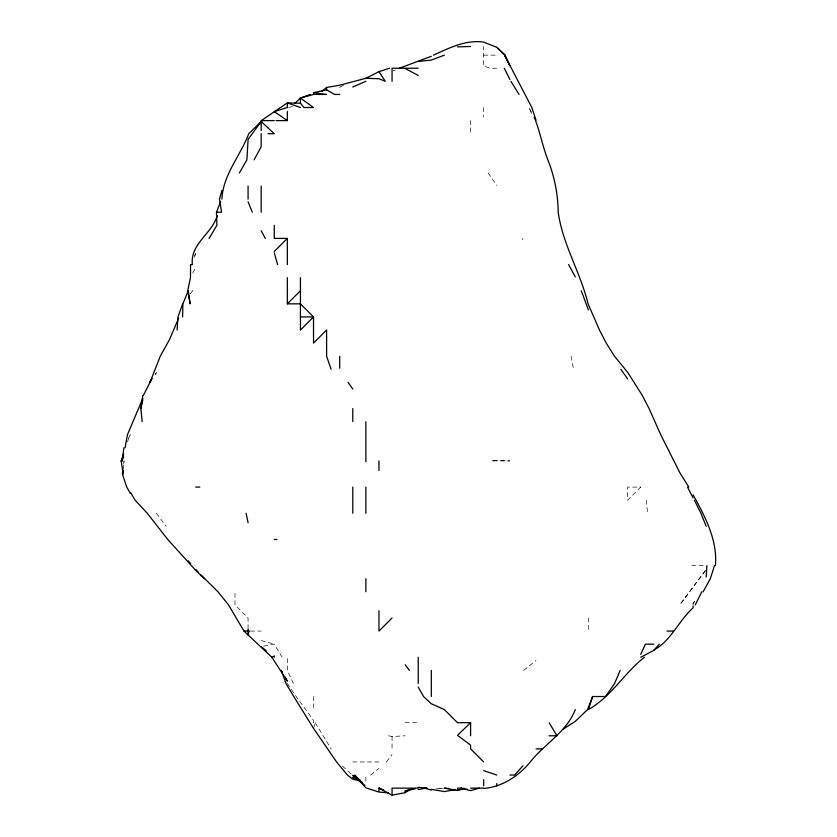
<?xml version="1.0" encoding="UTF-8"?>
<svg xmlns="http://www.w3.org/2000/svg" width="837" height="837" viewBox="0 0 837 837"><rect width="100%" height="100%" fill="white"/><g stroke="black" fill="none" stroke-linecap="round" stroke-linejoin="round"><path stroke-width="0.63" stroke-dasharray="4.18 3.14" d="M123.51 469.243L124.022 460.915L123.437 465.675M194.602 257.294L195.712 251.487M313.519 728.347L315.246 722.697L313.519 722.697L313.519 720.375C304.835 707.966 295.44 696.279 287.342 683.431M127.423 441.873L130.269 434.738L128.668 438.013M194.686 255.829L195.712 253.642M192.803 272.998L195.712 267.17M155.012 374.809L156.446 372.643L155.033 374.589M693.099 604.9L693.099 603.414L696.007 599.543M386.432 761.963L392.051 754.524M693.099 603.414L694.773 601.479M523.721 670.343L536.036 660.435M370.613 775.052L378.962 768.46M343.024 85.646L339.696 87.268L343.264 85.646M292.636 106.55L288.367 107.513M393.108 70.957L395.21 70.046M263.54 646.195L274.254 644.166L282.142 657.254M439.655 788.841L443.223 788.318M436.077 788.904L443.223 788.255M388.609 735.786L392.051 736.539L405.139 735.786M483.681 55.148L496.77 55.148M496.644 68.236L490.032 68.236L483.681 65.914L483.681 46.464M691.749 565.624L704.419 565.624M250.451 631.077L261.165 631.077M405.139 722.697L418.228 722.697M352.785 761.963L378.962 761.963M261.165 640.525L274.254 644.166M342.417 766.106L352.387 775.052M156.446 513.269L166.165 526.358M488.17 172.956L496.77 185.406M315.246 722.697L331.107 748.874M531.265 111.876L528.89 107.513L532.395 115.14M293.41 683.431L287.342 670.343L287.342 657.254M522.278 238.399L522.947 239.863M571.116 356.206L573.512 369.295M646.248 500.181L647.576 513.269M588.39 617.988L588.39 631.077M483.681 107.513L483.681 117.065M470.593 120.601L470.593 132.372M392.051 736.539L392.051 748.874M365.874 776.987L365.874 783.882M313.519 696.52L313.519 709.609M248.076 628.692L248.076 617.988L234.988 604.9L234.988 591.801M705.455 570.531L680.01 604.513L705.424 570.531M192.583 290.753L190.344 293.777L192.583 290.753M640.744 487.092L627.656 500.181L627.656 487.092L640.744 487.092M496.77 460.465L491.068 460.915L509.859 460.915L496.77 460.465"/><path stroke-width="1.26" d="M182.623 316.93L182.885 303.841L188.273 290.753L190.156 303.841L187.739 290.753L190.47 277.664L190.574 264.576L192.384 264.576C189.936 243.891 212.033 233.826 217.306 215.496M715.436 565.624C717.623 540.231 705.057 516.387 693.099 494.813M123.437 470.436L123.227 474.004L121.156 460.915L123.656 453.78M706.187 576.975L706.878 565.624M177.13 330.019L177.967 316.93L182.623 303.946M122.84 470.436L122.401 474.004L126.732 487.092L130.269 493.286M121.156 460.915L122.192 460.915L123.866 447.826M221.899 199.133C223.008 174.734 240.407 155.745 248.777 133.69L261.165 121.501L261.301 120.601L287.342 102.899L300.431 103.202L303.967 107.513L313.519 107.513L300.431 98.065L294.969 103.213M142.164 421.649L140.878 408.561L142.803 395.472M125.058 447.826L127.444 434.738L142.834 398.349M140.878 408.561L142.813 399.741M201.079 575.029L217.986 591.801L228.501 604.9L243.996 631.077L248.076 634.969L248.076 629.539L249.007 631.077L248.076 634.969L271.879 657.254L287.342 681.182L284.925 676.84M122.192 460.915L123.489 456.155M221.899 190.397L219.503 199.133L221.575 212.221L216.48 212.221L216.929 225.31L209.083 238.399M714.505 565.624L710.32 578.712L703.101 591.801M620.186 670.343L614.567 683.609L605.549 696.52L592.627 696.52L588.39 709.535C611.261 696.771 624.193 673.042 644.396 657.254M143.357 395.472L149.98 382.383L160.275 356.206L169.534 339.529L178.658 318.123M592.627 696.52L587.553 709.609L575.301 721.348L563.228 729.069M216.48 212.221L220.644 201.508M640.744 654.377L645.348 644.166L653.833 644.166M695.265 604.9L701.804 591.801M254.082 159.867L261.165 146.778L261.165 133.69M261.855 120.601L259.888 123.981M239.403 172.956L246.894 159.867L248.076 139.444L261.165 121.501L274.254 133.69L268.018 133.69M575.301 709.609C566.513 732.145 544.678 743.779 530.26 761.963C518.616 776.087 502.242 786.906 483.681 788.475M149.98 382.383L151.413 380.218M693.099 605.894L693.099 607.903C678.525 620.709 671.358 640.587 653.833 650.056M149.373 382.383L152.198 378.491M659.294 644.166L653.833 650.349L640.744 657.254M522.947 765.834L514.598 775.052L509.859 775.052M274.254 251.487L287.342 238.399L274.254 238.399L274.254 225.31M331.107 369.295L326.608 356.206L326.608 330.019L313.519 343.107L313.519 316.93L300.431 303.841L287.342 303.841L300.431 290.753M392.051 617.988L378.962 631.077L378.962 610.707M470.593 735.786L470.593 722.697L457.494 735.325L470.593 745.129L470.593 748.874L483.681 761.963M321.858 91.327L326.608 87.456L339.696 85.217L365.874 78.28L378.962 71.689L389.487 68.236M378.962 791.07L378.962 788.14L392.051 795.15L405.139 792.691L411.522 788.789M271.879 657.254L274.254 655.957L274.254 657.254M433.451 55.148C449.166 48.054 465.874 39.506 483.681 42.112L496.77 47.322L505.046 55.148L509.859 65.725L504.575 55.148L531.819 107.513L536.036 120.266M399.406 68.236L431.317 56.309M352.785 86.985L365.874 81.325M405.139 792.691L405.139 791.101L408.33 789.835M444.405 55.148L431.317 60.086L418.228 61.499M300.431 103.202L300.431 98.065L310.381 94.424M449.166 788.548L444.405 788.14L457.494 790.452L463.269 788.799M479.287 788.14L470.593 790.62L460.978 788.14L457.494 788.14M300.431 98.065L313.519 94.424L326.608 94.424L313.519 92.645L313.519 94.424M405.139 791.101L415.319 788.736M313.519 92.645L326.608 89.904L334.549 94.424L339.696 94.424M418.228 789.584L425.677 788.14M455.119 789.647L444.405 791.582L431.317 789.343M457.494 789.647L467.015 789.124M457.494 46.862L470.593 46.474M418.228 68.236L392.051 68.236L392.051 81.325M261.301 120.601L274.254 120.601M276.064 120.601L287.342 120.601L287.342 111.562M300.431 316.93L313.519 316.93L300.431 330.019L300.431 277.664M195.712 487.092L199.823 487.092M274.254 539.447L276.974 539.447M243.996 631.077L249.007 631.077M666.922 631.077L673.471 631.077M470.593 722.697L457.494 722.697L444.405 709.609L431.317 703.771L423.522 696.52L418.228 687.051M549.124 735.786L556.982 735.786L549.124 722.697M536.036 748.874L542.052 748.874M379.726 788.14L378.962 788.14L383.723 789.971M426.828 788.14L418.228 787.282L418.228 788.14L392.051 788.14L392.051 795.15M470.593 788.14L483.681 788.14M426.828 788.192L424.579 788.14L431.317 790.076M365.874 78.28L378.962 78.73L385.292 81.325L378.962 71.689M460.978 788.14L464.577 788.433M388.483 792.869L378.962 792.064L365.874 787.847L354.637 775.052L362.421 782.773M359.92 780.848L352.785 779.184L347.46 775.052L336.579 761.963L313.519 728.347L293.745 696.52L285.961 683.431L281.305 670.343L282.508 672.509M483.681 770.615L496.77 775.052M300.431 107.513L287.342 102.899L287.342 107.513L274.254 111.614L287.342 120.601M359.92 780.115L352.785 777.573L361.511 781.779M405.139 68.498L418.228 75.466M356.06 777.594L352.785 775.491L364.869 785.388M261.165 646.645L266.197 650.726M496.77 47.322L505.046 55.148M204.416 578.712L195.712 570.384L167.724 539.447L147.302 513.269L135.092 500.181L130.875 492.93M195.712 569.505L198.4 572.267M188.252 560.811L190.669 563.699M405.139 664.745L409.387 670.343M348.025 382.383L352.785 388.975M620.866 369.295L627.656 378.952M688.82 487.092L680.01 473.051L660.728 434.738L649.083 408.561L642.335 395.472L627.656 372.329L614.567 356.311L606.239 343.107L599.48 330.019L588.066 303.841C580.522 272.517 562.663 244.425 558.206 212.221C557.955 194.215 554.554 176.576 547.858 159.867C542.439 145.994 539.917 130.928 534.247 117.326M510.936 81.325L519.045 94.424M568.595 264.576L575.301 276.932M261.165 230.709L265.298 238.399M687.501 487.092L693.099 497.91M694.354 500.181L700.935 513.269L706.187 526.306M504.303 68.236L509.859 79.431M248.076 201.769L252.293 212.221M581.276 290.753L588.39 309.889M274.254 252.701L277.591 264.576M246.099 513.269L248.076 522.665M496.77 783.599L496.77 785.891M483.681 779.529L483.681 785.566M457.494 789.249L457.494 790.452M431.317 670.343L431.317 696.52M418.228 657.254L418.228 683.431M378.962 460.915L378.962 470.603M365.874 421.649L365.874 461.762M365.874 487.092L365.874 513.269M365.874 578.712L365.874 591.801M352.785 408.561L352.785 421.649M352.785 487.092L352.785 513.269M339.696 356.206L339.696 368.175M326.608 87.456L326.608 89.904M287.342 238.399L287.342 264.576M287.342 277.664L287.342 303.841M261.165 121.501L261.165 130.53M261.165 186.044L261.165 212.221M248.076 186.044L248.076 199.133"/></g></svg>
